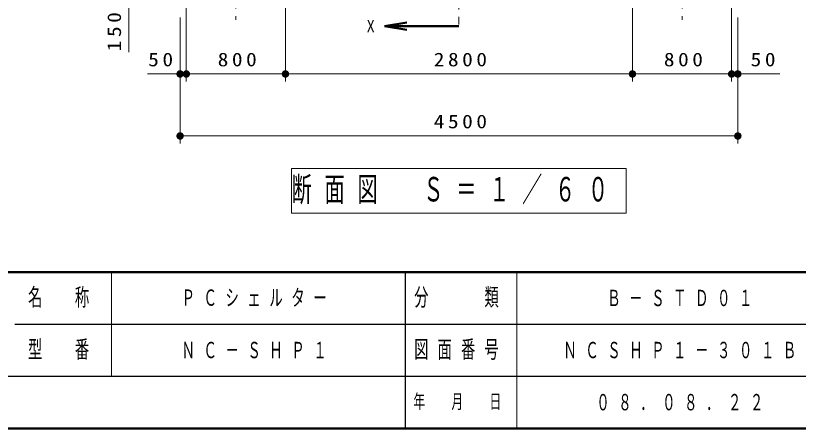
# Model space of a CAD drawing. Units: millimetres on the paper, scale 1:60. Extents: x -365 to 0, y 0 to 257.
# Drawn here: x -182.4 to -77.1, y 0 to 55.5 of the extents above; entities that cross this region are included whole.
import ezdxf
from ezdxf.enums import TextEntityAlignment as Align

# ---------------------------------------------------------------- set-up
doc = ezdxf.new("R2010")
doc.units = ezdxf.units.MM
doc.linetypes.add('USER2', pattern=[6, 3, -1, 1, -1])
doc.layers.add('LY_1', color=7, linetype='Continuous', lineweight=13)
doc.styles.add('ＭＳ ゴシック', font='')
doc.styles.get('ＭＳ ゴシック').set_extended_font_data('MS Gothic')

# ---------------------------------------------------------------- blocks, each defined once
blk = doc.blocks.new('filled_dot')
at = {"color": 0, "linetype": 'Continuous', "lineweight": -2, "const_width": 1.25}
blk.add_lwpolyline([(-0.625, 0, 1), (0.625, 0, 1)], format="xyb", close=True, dxfattribs=at)

msp = doc.modelspace()

# ---------------------------------------------------------------- linework, layer by layer
at = {"layer": 'LY_1', "color": 4, "linetype": 'USER2'}
for p, q in [((-152.776, 131.408), (-152.776, 54.889)), ((-92.776, 131.408), (-92.776, 54.889))]:
    msp.add_line(p, q, dxfattribs=at)
at = {"layer": 'LY_1', "linetype": 'USER2'}
msp.add_line((-122.776, 77.29), (-122.776, 54.055), dxfattribs=at)
at = {"layer": 'LY_1'}
for p, q in [((-146.11, 61.873), (-146.11, 46.621)), ((-99.443, 61.873), (-99.443, 46.621)), ((-167.193, 50.537), (-167.193, 58.706)), ((-159.443, 58.54), (-159.443, 46.621)), ((-159.443, 58.54), (-159.443, 46.621)), ((-86.11, 58.54), (-86.11, 46.621)), ((-86.11, 58.54), (-86.11, 46.621)), ((-160.276, 55.206), (-160.276, 38.288)), ((-160.276, 55.206), (-160.276, 46.621)), ((-85.276, 55.206), (-85.276, 38.288)), ((-85.276, 55.206), (-85.276, 46.621)), ((-159.443, 47.621), (-164.651, 47.621)), ((-146.11, 47.621), (-159.443, 47.621)), ((-99.443, 47.621), (-146.11, 47.621)), ((-86.11, 47.621), (-99.443, 47.621)), ((-79.64, 47.621), (-86.11, 47.621)), ((-85.276, 39.288), (-160.276, 39.288)), ((-100.276, 34.936), (-145.276, 34.936)), ((-145.276, 34.936), (-145.276, 28.936)), ((-100.276, 28.936), (-100.276, 34.936)), ((-145.276, 28.936), (-100.276, 28.936)), ((-169.5, 21), (-169.5, 7)), ((-115, 21), (-115, 0))]:
    msp.add_line(p, q, dxfattribs=at)
at = {"layer": 'LY_1', "lineweight": 50}
for p, q in [((-132.776, 54.055), (-129.776, 54.555)), ((-132.776, 54.055), (-129.776, 54.055)), ((-129.776, 53.555), (-132.776, 54.055)), ((-132.776, 54.055), (-122.776, 54.055)), ((-365, 21), (0, 21)), ((-365, 0), (0, 0))]:
    msp.add_line(p, q, dxfattribs=at)
at = {"layer": 'LY_1', "color": 211, "lineweight": 25}
for p, q in [((-130, 21), (-130, 0)), ((-182.5, 14), (-70, 14)), ((-237.5, 7), (0, 7))]:
    msp.add_line(p, q, dxfattribs=at)

# ---------------------------------------------------------------- block references
at = {"layer": 'LY_1', "xscale": 0.4, "yscale": 0.4}
for p in [(-160.276, 47.621), (-159.443, 47.621), (-146.11, 47.621), (-99.443, 47.621), (-86.11, 47.621), (-160.276, 39.288)]:
    msp.add_blockref('filled_dot', p, dxfattribs=at)
at = {"layer": 'LY_1', "xscale": 0.4, "yscale": 0.4, "rotation": 180}
for p in [(-159.443, 47.621), (-146.11, 47.621), (-99.443, 47.621), (-86.11, 47.621), (-85.276, 47.621), (-85.276, 39.288)]:
    msp.add_blockref('filled_dot', p, dxfattribs=at)

# ---------------------------------------------------------------- texts
at = {"layer": 'LY_1', "style": 'ＭＳ ゴシック', "width": 0.6}
msp.add_text('ｘ', height=2.199, dxfattribs=at).set_placement((-135.546, 54.326), align=Align.MIDDLE_LEFT)
at = {"layer": 'LY_1', "insert": (-168.193, 53.537), "char_height": 1.833, "attachment_point": 8, "rotation": 90, "style": 'ＭＳ ゴシック'}
msp.add_mtext('\\T1.33;\\W1.15;150', dxfattribs=at)
at = {"layer": 'LY_1', "style": 'ＭＳ ゴシック'}
for s, insert, char_height, attachment_point in [('\\T1.34;\\W1.15;50', (-162.651, 48.621), 1.833, 8), ('\\T1.33;\\W1.15;800', (-152.36, 48.621), 1.833, 8), ('\\T1.33;\\W1.15;2800', (-122.349, 48.621), 1.833, 8), ('\\T1.33;\\W1.15;800', (-92.36, 48.621), 1.833, 8), ('\\T1.34;\\W1.15;50', (-81.64, 48.621), 1.833, 8), ('\\T1.33;\\W1.15;4500', (-122.349, 40.288), 1.833, 8), ('\\T1.64;\\W0.6;断面図\u3000Ｓ＝１／６０', (-145.276, 31.936), 3.299, 4), ('\\T1.64;\\W0.6;ＰＣシェルター', (-149.75, 17.5), 2.199, 5), ('\\T1.64;\\W0.6;Ｂ－ＳＴＤ０１', (-92.5, 17.5), 2.199, 5), ('\\T1.64;\\W0.6;ＮＣ－ＳＨＰ１', (-149.75, 10.5), 2.199, 5), ('\\T1.64;\\W0.6;ＮＣＳＨＰ１－３０１Ｂ', (-92.5, 10.5), 2.199, 5), ('\\T1.64;\\W0.6;０８．０８．２２', (-92.5, 3.5), 2.199, 5)]:
    msp.add_mtext(s, dxfattribs=dict(at, insert=insert, char_height=char_height, attachment_point=attachment_point))
at = {"layer": 'LY_1', "color": 4, "attachment_point": 5, "style": 'ＭＳ ゴシック'}
for s, insert, char_height in [('\\T1.64;\\W0.6;名\u3000称', (-176, 17.5), 2.346), ('\\T1.64;\\W0.6;分\u3000\u3000類', (-122.5, 17.5), 2.346), ('\\T1.64;\\W0.6;型\u3000番', (-176, 10.5), 2.346), ('\\T1.64;\\W0.6;図面番号', (-122.5, 10.5), 2.346), ('\\T1.64;\\W0.6;年\u3000月\u3000日', (-122.5, 3.5), 1.906)]:
    msp.add_mtext(s, dxfattribs=dict(at, insert=insert, char_height=char_height))

doc.saveas('drawing.dxf')
